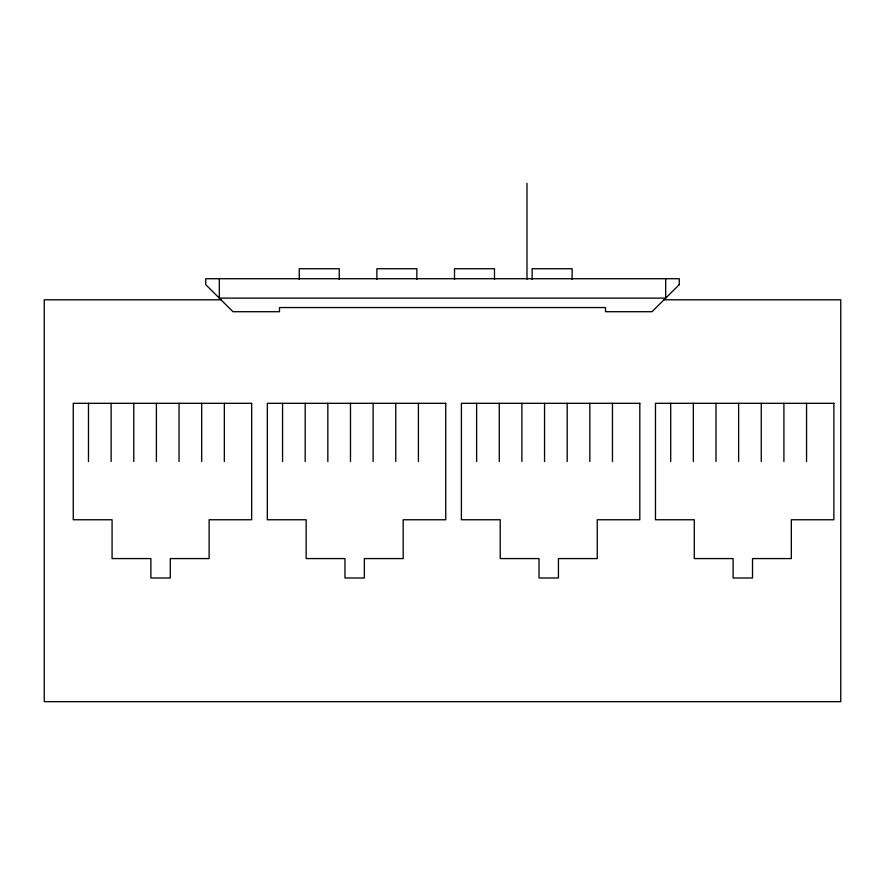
<?xml version="1.0" encoding="UTF-8"?>
<svg xmlns="http://www.w3.org/2000/svg" width="885" height="885" viewBox="0 0 885 885"><rect width="100%" height="100%" fill="white"/><g stroke="black" fill="none" stroke-linecap="round" stroke-linejoin="round"><path stroke-width="1.33" d="M221.25 299.783L44.25 299.783L44.25 701.661L840.75 701.661L840.75 299.783L663.75 299.783M806.556 403.317L806.556 461.539M783.911 403.317L783.911 461.539M761.266 403.317L761.266 461.539M738.621 403.317L738.621 461.539M715.987 403.317L715.987 461.539M693.342 403.317L693.342 461.539M670.697 403.317L670.697 461.539M665.686 278.72L665.686 298.123L219.314 298.123L219.314 278.72M612.475 403.317L612.475 461.539M589.83 403.317L589.83 461.539M572.119 279.439L572.119 268.73L532.139 268.73L532.139 279.439M567.197 403.317L567.197 461.539M544.552 403.317L544.552 461.539M526.995 183.339L526.995 279.229M521.907 403.317L521.907 461.539M499.273 403.317L499.273 461.539M494.483 279.439L494.483 268.73L454.503 268.73L454.503 279.439M476.628 403.317L476.628 461.539M418.406 403.317L418.406 461.539M416.857 279.439L416.857 268.73L376.877 268.73L376.877 279.439M395.761 403.317L395.761 461.539M373.116 403.317L373.116 461.539M350.482 403.317L350.482 461.539M339.232 279.439L339.232 268.73L299.252 268.73L299.252 279.439M327.837 403.317L327.837 461.539M305.192 403.317L305.192 461.539M282.558 403.317L282.558 461.539M224.336 403.317L224.336 461.539M201.691 403.317L201.691 461.539M179.047 403.317L179.047 461.539M156.402 403.317L156.402 461.539M133.768 403.317L133.768 461.539M111.123 403.317L111.123 461.539M88.478 403.317L88.478 461.539M679.271 284.638L652.002 311.708L605.517 311.708L605.517 307.549L279.483 307.549L279.483 311.708L232.998 311.708L205.729 284.638L205.729 278.72L679.271 278.72L679.271 284.638M251.661 403.317L73.256 403.317L73.256 519.76L112.074 519.76L112.074 558.579L150.893 558.579L150.893 577.982L170.296 577.982L170.296 558.579L209.114 558.579L209.114 519.76L251.661 519.76L251.661 403.317M445.741 403.317L267.336 403.317L267.336 519.76L306.144 519.76L306.144 558.579L344.962 558.579L344.962 577.982L364.366 577.982L364.366 558.579L403.184 558.579L403.184 519.76L445.741 519.76L445.741 403.317M639.811 403.317L461.406 403.317L461.406 519.76L500.224 519.76L500.224 558.579L539.031 558.579L539.031 577.982L558.446 577.982L558.446 558.579L597.253 558.579L597.253 519.76L639.811 519.76L639.811 403.317M833.88 403.317L655.475 403.317L655.475 519.76L694.294 519.76L694.294 558.579L733.112 558.579L733.112 577.982L752.515 577.982L752.515 558.579L791.334 558.579L791.334 519.76L833.88 519.76L833.88 403.317"/></g></svg>
